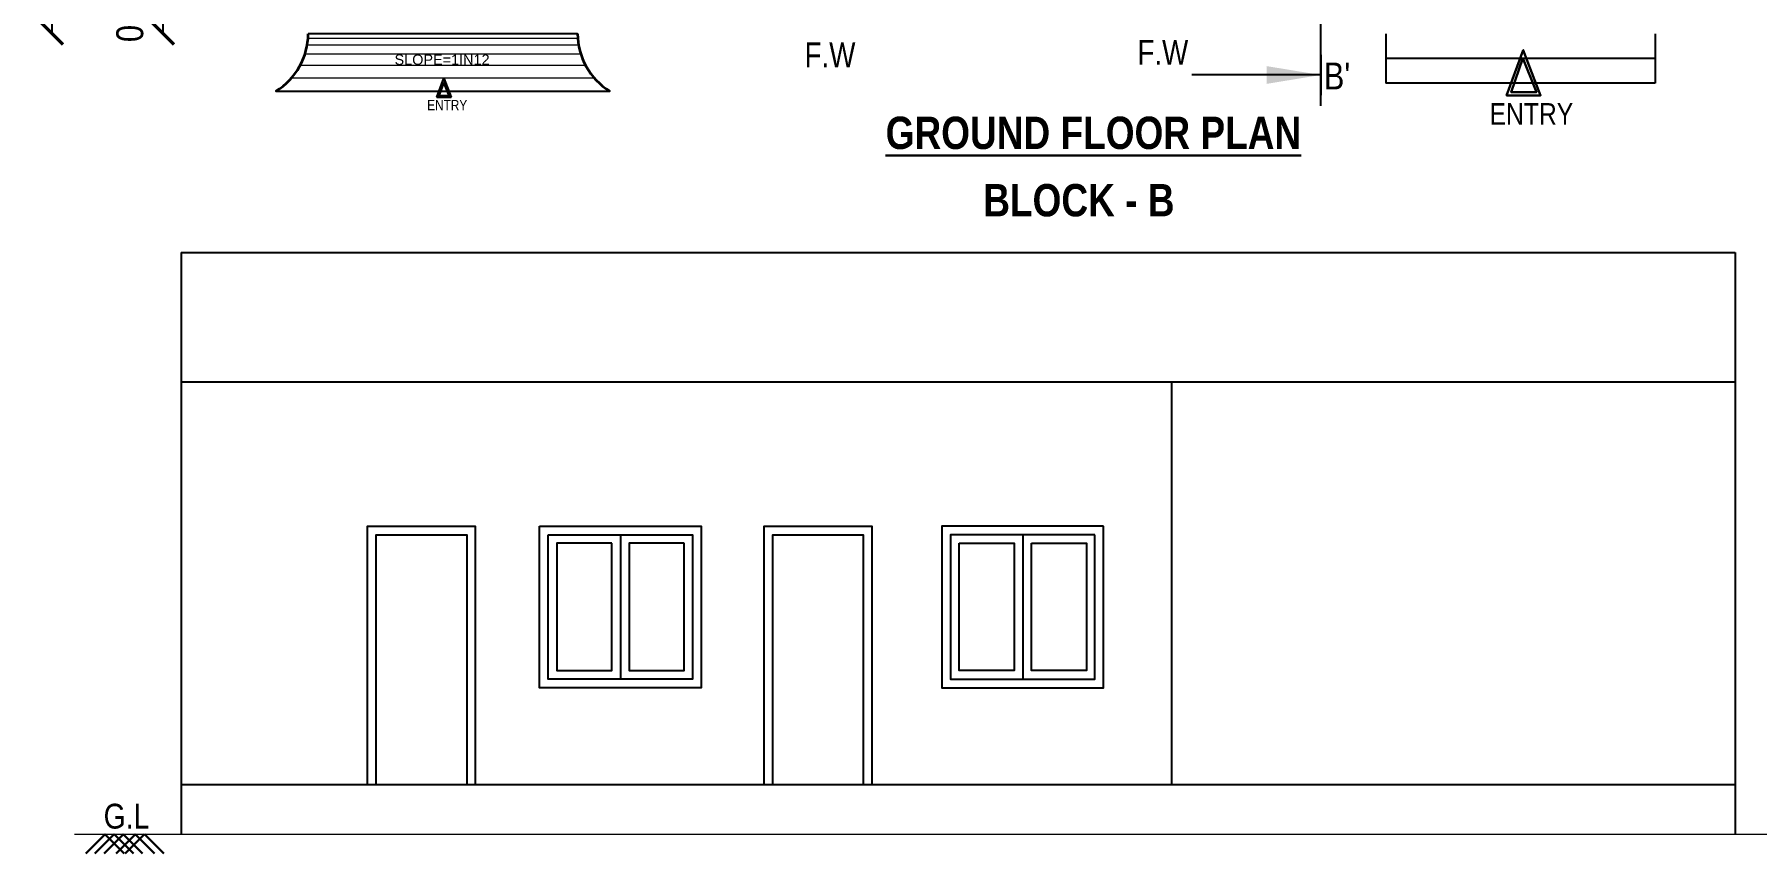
# Model space of a CAD drawing. Header units: metres. Extents: x -488 to 4759, y 38 to 2071.
# Drawn here: x 1196.3 to 1212.29, y 131.83 to 139.43 of the extents above; entities that cross this region are included whole.
import ezdxf
from ezdxf.lldxf.tags import DXFTag

# ---------------------------------------------------------------- set-up
doc = ezdxf.new("R2010")
doc.units = ezdxf.units.M
doc.header["$MEASUREMENT"] = 0
doc.linetypes.add('HIDDEN', pattern=[0.375, 0.25, -0.125])
doc.layers.add('0 @ 1', color=7, linetype='Continuous')
doc.layers.add('BLK_2_DA_RAMP_1', color=1, linetype='Continuous')
doc.styles.add('2', font='swissc.ttf', dxfattribs={"height": 0.23})
doc.styles.add('CODE', font='swissc.ttf', dxfattribs={"height": 0.25})
doc.styles.get("Standard").update_dxf_attribs({"font": 'arial.ttf', "height": 0.23})
doc.styles.add('SUBBU3', font='swissl.ttf', dxfattribs={"width": 0.8})
tags = doc.linetypes.add('00$1$HIDDEN', pattern=[0.375, 0.25, -0.125]).pattern_tags.tags
tags[6:7] = [DXFTag(74, 4), DXFTag(75, 0), DXFTag(340, '0'), DXFTag(46, 1.0), DXFTag(50, 0.0), DXFTag(44, 0.0), DXFTag(45, 0.0)]
tags[4:5] = [DXFTag(74, 4), DXFTag(75, 0), DXFTag(340, '0'), DXFTag(46, 1.0), DXFTag(50, 0.0), DXFTag(44, 0.0), DXFTag(45, 0.0)]
doc.dimstyles.new('OUTER', dxfattribs={"dimscale": 0, "dimtxt": 0.3, "dimasz": 0.18, "dimexe": 0.18, "dimexo": 0.0625, "dimgap": 0.09, "dimtad": 0, "dimzin": 0, "dimdsep": 46, "dimtxsty": 'CODE', "dimcen": 0.09, "dimse1": 1, "dimse2": 1, "dimclrd": 8, "dimclrt": 1, "dimadec": 0, "dimazin": 0, "dimtfac": 1, "dimtofl": 0, "dimtmove": 0, "dimatfit": 3, "dimfxl": 0, "dimtolj": 1, "dimtzin": 0, "dimarcsym": 0})

# ---------------------------------------------------------------- blocks, each defined once
blk = doc.blocks.new('_ArchTick')
at = {"const_width": 0.15}
blk.add_lwpolyline([(-0.5, -0.5), (0.5, 0.5)], dxfattribs=at)
blk = doc.blocks.new('*D137')
at = {"color": 0, "lineweight": -2}
blk.add_line((1197.498, 139.438), (1197.498, 139.668), dxfattribs=at)
at = {"layer": 'Defpoints', "color": 0, "lineweight": -2}
for p in [(1197.498, 139.668), (1199.984, 139.668), (1200.015, 139.438)]:
    blk.add_point(p, dxfattribs=at)
at = {"color": 0, "lineweight": -2, "xscale": 0.2, "yscale": 0.2, "zscale": 0.2}
for p, rotation in [((1197.498, 139.668), 90), ((1197.498, 139.438), 270)]:
    blk.add_blockref('_ArchTick', p, dxfattribs=dict(at, rotation=rotation))
at = {"color": 0, "lineweight": -2, "insert": (1197.19, 139.639), "char_height": 0.25, "attachment_point": 5, "rotation": 90, "style": 'CODE'}
blk.add_mtext('\\A1;0.23', dxfattribs=at)
blk = doc.blocks.new('*D138')
at = {"color": 0, "lineweight": -2}
for p, q in [((1196.468, 151.898), (1196.468, 146.117)), ((1196.468, 139.438), (1196.468, 145.218))]:
    blk.add_line(p, q, dxfattribs=at)
at = {"layer": 'Defpoints', "color": 0, "lineweight": -2}
for p in [(1196.468, 151.898), (1198.614, 151.898), (1198.614, 139.438)]:
    blk.add_point(p, dxfattribs=at)
at = {"color": 0, "lineweight": -2, "xscale": 0.2, "yscale": 0.2, "zscale": 0.2}
for p, rotation in [((1196.468, 151.898), 90), ((1196.468, 139.438), 270)]:
    blk.add_blockref('_ArchTick', p, dxfattribs=dict(at, rotation=rotation))
at = {"color": 0, "lineweight": -2, "insert": (1196.468, 145.668), "char_height": 0.25, "attachment_point": 5, "rotation": 90, "style": 'CODE'}
blk.add_mtext('\\A1;{\\fSwis721 Cn BT|b1|i0|c0|p34;12.46}', dxfattribs=at)

msp = doc.modelspace()

# ---------------------------------------------------------------- linework, layer by layer
at = {"linetype": '00$1$HIDDEN', "lineweight": -2, "ltscale": 2}
msp.add_line((1208.24026, 138.76923), (1208.24026, 153.07053), dxfattribs=at)
at = {"linetype": 'HIDDEN', "lineweight": 18, "ltscale": 200}
for p, q in [((1198.84389, 139.39646), (1201.34389, 139.39646)), ((1198.8151, 139.25063), (1201.37267, 139.25063)), ((1198.83514, 139.33396), (1201.34389, 139.33396)), ((1198.77166, 139.14646), (1201.41612, 139.14646)), ((1198.54436, 138.9048), (1201.64303, 138.9048)), ((1198.69167, 139.0298), (1201.49533, 139.0298))]:
    msp.add_line(p, q, dxfattribs=at)
at = {"lineweight": -2}
for p, q in [((1208.84389, 139.43764), (1208.84389, 138.97764)), ((1211.34389, 139.43764), (1211.34389, 138.97764)), ((1211.34389, 139.20764), (1208.84389, 139.20764)), ((1211.34389, 138.97764), (1208.84389, 138.97764))]:
    msp.add_line(p, q, dxfattribs=at)
at = {"lineweight": 30}
msp.add_line((1208.24026, 139.24137), (1208.24026, 138.86823), dxfattribs=at)
for p, q in [((1197.6651, 137.40813), (1206.8551, 137.40813)), ((1197.6651, 137.40813), (1197.6651, 132.00743)), ((1206.8551, 137.40813), (1212.0851, 137.40813)), ((1212.0851, 137.40813), (1212.0851, 132.00743)), ((1197.6651, 136.20743), (1212.0851, 136.20743)), ((1206.8551, 136.20743), (1206.8551, 132.46743)), ((1201.7418, 134.78743), (1201.7418, 133.44743)), ((1205.4756, 134.78743), (1205.4756, 133.44743)), ((1197.6651, 132.46743), (1212.0851, 132.46743))]:
    msp.add_line(p, q)
at = {"lineweight": 9}
msp.add_line((1196.67466, 132.00743), (1213.21282, 132.00743), dxfattribs=at)
at = {"lineweight": 30, "ltscale": 0.8}
for p, q in [((1196.96065, 132.00743, 0.16795), (1196.78158, 131.82759, 0.16795)), ((1197.04397, 132.00743, 0.16795), (1196.86489, 131.82759, 0.16795)), ((1197.13075, 132.00743, 0.16795), (1196.95168, 131.82759, 0.16795)), ((1196.95718, 132.00743, 0.16795), (1197.13626, 131.82759, 0.16795)), ((1197.04397, 132.00743, 0.16795), (1197.22304, 131.82759, 0.16795)), ((1197.24089, 132.00743, 0.16795), (1197.06182, 131.82759, 0.16795)), ((1197.12728, 132.00743, 0.16795), (1197.30636, 131.82759, 0.16795)), ((1197.3242, 132.00743, 0.16795), (1197.14513, 131.82759, 0.16795)), ((1197.23742, 132.00743, 0.16795), (1197.41649, 131.82759, 0.16795)), ((1197.3242, 132.00743, 0.16795), (1197.50328, 131.82759, 0.16795))]:
    msp.add_line(p, q, dxfattribs=at)
at = {"lineweight": 30}
for points in [[(1210.12023, 139.28571), (1210.12023, 139.28571), (1209.96602, 138.86507), (1210.28136, 138.86507)], [(1210.11754, 139.21075), (1210.00835, 138.89507), (1210.2414, 138.89507)], [(1200.10301, 139.02447), (1200.10301, 139.02447), (1200.03875, 138.8492), (1200.17015, 138.8492)], [(1200.10189, 138.98355), (1200.05639, 138.8617), (1200.1535, 138.8617)]]:
    msp.add_lwpolyline(points, close=True, dxfattribs=at)
for points in [[(1199.3951, 132.46743), (1199.3951, 134.86743), (1200.3951, 134.86743), (1200.3951, 132.46743)], [(1199.4751, 132.46743), (1199.4751, 134.78743), (1200.3151, 134.78743), (1200.3151, 132.46743)], [(1203.0751, 132.46743), (1203.0751, 134.86743), (1204.0751, 134.86743), (1204.0751, 132.46743)], [(1203.1551, 132.46743), (1203.1551, 134.78743), (1203.9951, 134.78743), (1203.9951, 132.46743)]]:
    msp.add_lwpolyline(points)
for points in [[(1200.9918, 134.86743), (1202.4918, 134.86743), (1202.4918, 133.36743), (1200.9918, 133.36743)], [(1201.0718, 134.78743), (1202.4118, 134.78743), (1202.4118, 133.44743), (1201.0718, 133.44743)], [(1206.2256, 134.86743), (1204.7256, 134.86743), (1204.7256, 133.36743), (1206.2256, 133.36743)], [(1206.1456, 134.78743), (1204.8056, 134.78743), (1204.8056, 133.44743), (1206.1456, 133.44743)], [(1201.6618, 134.70743), (1201.1518, 134.70743), (1201.1518, 133.52743), (1201.6618, 133.52743)], [(1202.3318, 134.70743), (1201.8218, 134.70743), (1201.8218, 133.52743), (1202.3318, 133.52743)], [(1204.8856, 134.70743), (1205.3956, 134.70743), (1205.3956, 133.52743), (1204.8856, 133.52743)], [(1205.5556, 134.70743), (1206.0656, 134.70743), (1206.0656, 133.52743), (1205.5556, 133.52743)]]:
    msp.add_lwpolyline(points, close=True)
at = {"lineweight": 35}
for centre, start, end in [((1198.21889, 139.43813), 301.423906, 0), ((1201.96889, 139.43813), 180, 238.576094)]:
    msp.add_arc(centre, 0.625, start, end, dxfattribs=at)
at = {"layer": 'BLK_2_DA_RAMP_1', "lineweight": -2}
msp.add_lwpolyline([(1198.84389, 139.43813, -0.26176596), (1198.54436, 138.9048), (1201.64303, 138.9048, -0.26130055), (1201.34389, 139.43813), (1198.84389, 139.43813)], format="xyb", close=True, dxfattribs=at)

# ---------------------------------------------------------------- texts
at = {"lineweight": -2, "style": '2'}
for height, p in [(0.095833, (1199.94813, 138.7271)), (0.2, (1209.80758, 138.59357))]:
    msp.add_text('ENTRY', height=height, dxfattribs=at).set_placement(p)
at = {"char_height": 0.23, "width": 0.2619959, "attachment_point": 1, "style": 'SUBBU3'}
for insert in [(1206.54006, 139.37999), (1203.45117, 139.3566)]:
    msp.add_mtext('F.W', dxfattribs=dict(at, insert=insert))
at = {"lineweight": 30, "insert": (1208.51462, 139.17033), "char_height": 0.25, "attachment_point": 3, "style": '2'}
msp.add_mtext_dynamic_manual_height_columns("B'", width=0.2088831, gutter_width=1.15, heights=[0], dxfattribs=at)
at = {"lineweight": 30, "char_height": 0.3, "attachment_point": 1, "style": '2'}
for s, insert, width in [('{\\fSwis721 Cn BT|b1|i0|c0|p34;\\LGROUND FLOOR PLAN}', (1204.20301, 138.66773), 3.9187044), ('{\\fSwis721 Cn BT|b1|i0|c0|p34;BLOCK - B}', (1205.10859, 138.04247), 2.3767671)]:
    msp.add_mtext(s, dxfattribs=dict(at, insert=insert, width=width))
at = {"lineweight": -2, "insert": (1196.9458, 132.28968, 0.16795), "char_height": 0.23, "width": 0.3980792, "attachment_point": 1, "style": '2'}
msp.add_mtext('G.L', dxfattribs=at)
at = {"layer": 'BLK_2_DA_RAMP_1', "color": 1, "insert": (1200.52744, 139.14781), "char_height": 0.0958333, "attachment_point": 9}
msp.add_mtext('SLOPE=1IN12', dxfattribs=at)

# ---------------------------------------------------------------- dimensions: what is measured, and where the dimension line sits
at = {"layer": '0 @ 1', "lineweight": -2}
dim = msp.add_linear_dim(base=(1196.46777, 151.89764), p1=(1198.61389, 139.43756), p2=(1198.61389, 151.89764), angle=270, text='{\\fSwis721 Cn BT|b1|i0|c0|p34;<>}', dimstyle='OUTER', override={"dimscale": 1, "dimtxt": 0.25, "dimasz": 0.2, "dimblk": 'ArchTick', "dimclrd": 0, "dimclrt": 0, "dimtix": 0, "dimtofl": 0, "dimtmove": 0, "dimatfit": 3, "dimfxl": 25.4}, dxfattribs=at)
dim.commit()
dim.dimension.update_dxf_attribs({"geometry": '*D138', "text_midpoint": (1196.46777, 145.6676)})
dim = msp.add_linear_dim(base=(1197.49778, 139.66764), p1=(1200.01494, 139.43764), p2=(1199.98413, 139.66764), angle=270, dimstyle='OUTER', override={"dimscale": 1, "dimtxt": 0.25, "dimasz": 0.2, "dimblk": 'ArchTick', "dimclrd": 0, "dimclrt": 0, "dimtix": 0, "dimtofl": 0, "dimtmove": 1, "dimatfit": 3, "dimfxl": 25.4}, dxfattribs=at)
dim.commit()
dim.dimension.update_dxf_attribs({"geometry": '*D137', "text_midpoint": (1197.19041, 139.63929), "dimtype": 128})

# ---------------------------------------------------------------- leaders
at = {"layer": '0 @ 1', "lineweight": 30}
msp.add_leader([(1208.24026, 139.0548), (1207.04358, 139.0548)], dimstyle='OUTER', override={"dimscale": 1, "dimasz": 0.5, "dimgap": 0.09, "dimtad": 0, "dimclrd": 256, "dimclrt": 0, "dimfxl": 6}, dxfattribs=at)

doc.saveas('drawing.dxf')
